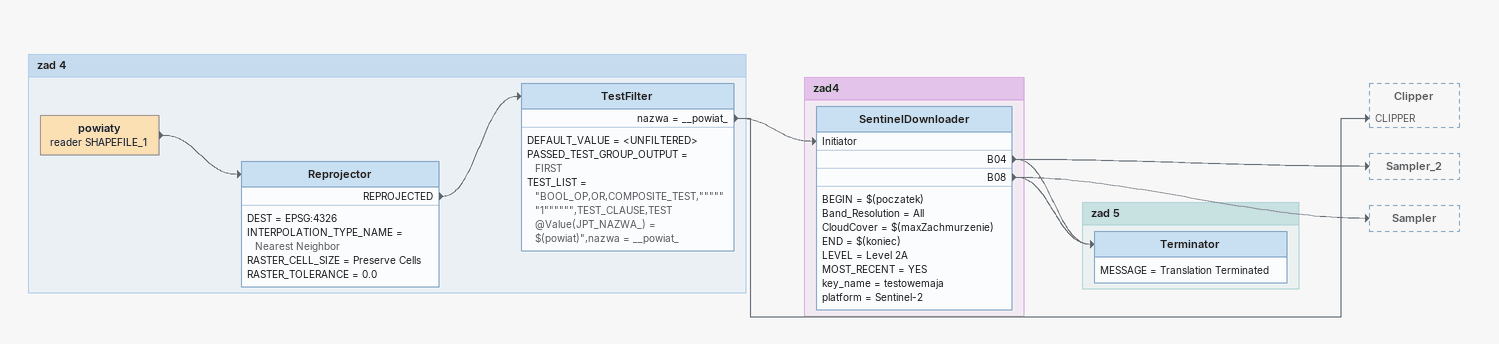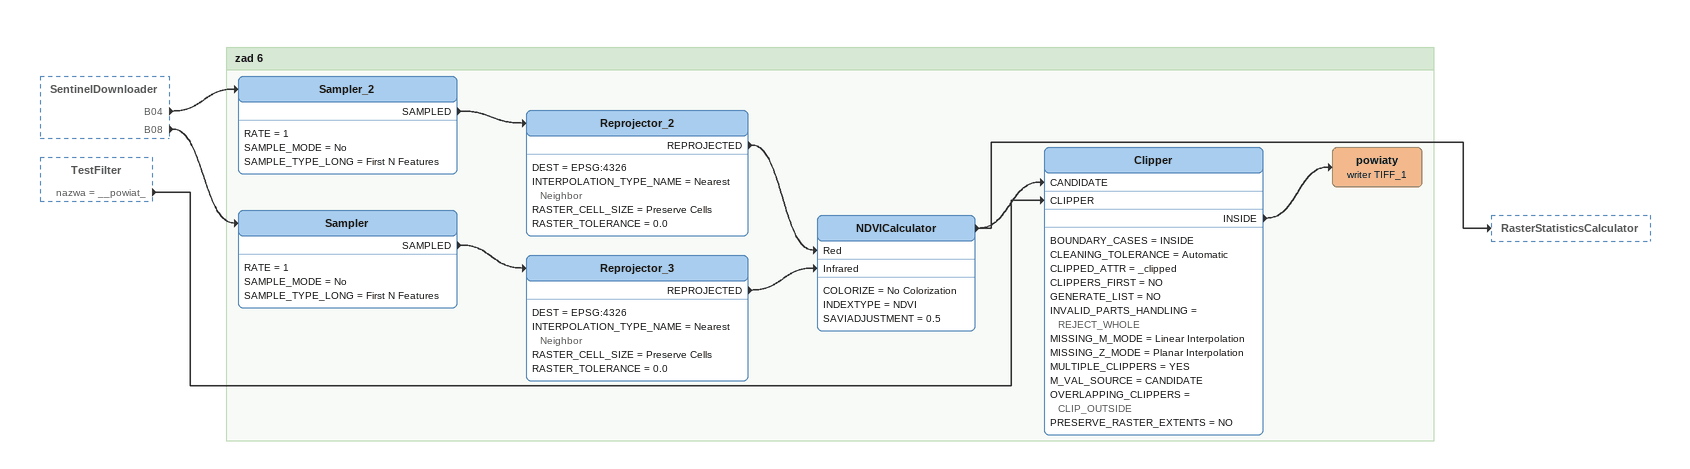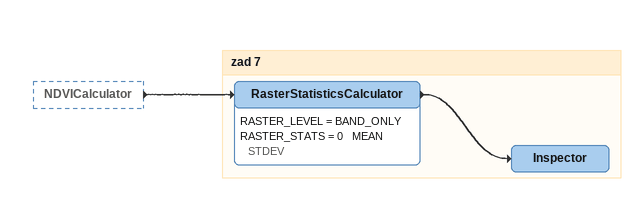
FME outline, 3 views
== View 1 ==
Bookmark: zad 4
powiaty (reader SHAPEFILE_1)
    -> Reprojector
Reprojector
    DEST = EPSG:4326
    INTERPOLATION_TYPE_NAME = Nearest Neighbor
    RASTER_CELL_SIZE = Preserve Cells
    RASTER_TOLERANCE = 0.0
    REPROJECTED -> TestFilter
TestFilter
    DEFAULT_VALUE = <UNFILTERED>
    PASSED_TEST_GROUP_OUTPUT = FIRST
    TEST_LIST = "BOOL_OP,OR,COMPOSITE_TEST,""""""1"""""",TEST_CLAUSE,TEST @Value(JPT_NAZWA_) = $(powiat)",nazwa = __powiat_
    nazwa = __powiat_ -> SentinelDownloader [Initiator]
    nazwa = __powiat_ -> Clipper [CLIPPER]

Bookmark: zad4
SentinelDownloader
    BEGIN = $(poczatek)
    Band_Resolution = All
    CloudCover = $(maxZachmurzenie)
    END = $(koniec)
    LEVEL = Level 2A
    MOST_RECENT = YES
    key_name = testowemaja
    platform = Sentinel-2
    B04 -> Sampler_2
    B04 -> Terminator
    B08 -> Sampler
    B08 -> Terminator

Bookmark: zad 5
Terminator
    MESSAGE = Translation Terminated

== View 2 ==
SentinelDownloader [outside]
    B04 -> Sampler_2
    B08 -> Sampler
TestFilter [outside]
    nazwa = __powiat_ -> Clipper [CLIPPER]

Bookmark: zad 6
Sampler_2
    RATE = 1
    SAMPLE_MODE = No
    SAMPLE_TYPE_LONG = First N Features
    SAMPLED -> Reprojector_2
Reprojector_2
    DEST = EPSG:4326
    INTERPOLATION_TYPE_NAME = Nearest Neighbor
    RASTER_CELL_SIZE = Preserve Cells
    RASTER_TOLERANCE = 0.0
    REPROJECTED -> NDVICalculator [Red]
Sampler
    RATE = 1
    SAMPLE_MODE = No
    SAMPLE_TYPE_LONG = First N Features
    SAMPLED -> Reprojector_3
Reprojector_3
    DEST = EPSG:4326
    INTERPOLATION_TYPE_NAME = Nearest Neighbor
    RASTER_CELL_SIZE = Preserve Cells
    RASTER_TOLERANCE = 0.0
    REPROJECTED -> NDVICalculator [Infrared]
NDVICalculator
    COLORIZE = No Colorization
    INDEXTYPE = NDVI
    SAVIADJUSTMENT = 0.5
    -> Clipper [CANDIDATE]
    -> RasterStatisticsCalculator
Clipper
    BOUNDARY_CASES = INSIDE
    CLEANING_TOLERANCE = Automatic
    CLIPPED_ATTR = _clipped
    CLIPPERS_FIRST = NO
    GENERATE_LIST = NO
    INVALID_PARTS_HANDLING = REJECT_WHOLE
    MISSING_M_MODE = Linear Interpolation
    MISSING_Z_MODE = Planar Interpolation
    MULTIPLE_CLIPPERS = YES
    M_VAL_SOURCE = CANDIDATE
    OVERLAPPING_CLIPPERS = CLIP_OUTSIDE
    PRESERVE_RASTER_EXTENTS = NO
    INSIDE -> powiaty (writer TIFF_1)
powiaty (writer TIFF_1)

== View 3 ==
NDVICalculator [outside]
    -> RasterStatisticsCalculator

Bookmark: zad 7
RasterStatisticsCalculator
    RASTER_LEVEL = BAND_ONLY
    RASTER_STATS = 0   MEAN   STDEV
    -> Inspector
Inspector
